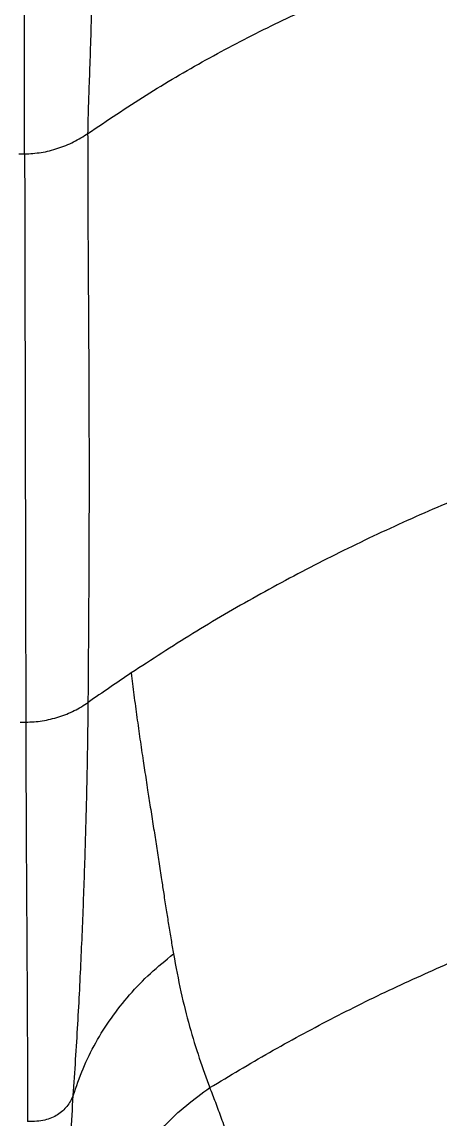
# Model space of a CAD drawing. Extents: x 939 to 1039, y 781 to 934.
# Drawn here: x 954 to 957.61, y 868.52 to 877.99 of the extents above; entities that cross this region are included whole.
import ezdxf

# ---------------------------------------------------------------- set-up
doc = ezdxf.new("R2010")
doc.units = 0
doc.header["$MEASUREMENT"] = 0
doc.layers.add('1', color=4, linetype='Continuous')

# ---------------------------------------------------------------- blocks, each defined once
blk = doc.blocks.new('Envoy')
at = {"layer": '1', "color": 3, "linetype": 'Continuous', "lineweight": 25}
for p, q in [((15.3188, 77.6805), (15.3688, 77.6805)), ((15.3288, 72.7735), (15.3788, 72.7735))]:
    blk.add_line(p, q, dxfattribs=at)
for points, knots in [([(15.9163, 77.8573), (15.9174, 77.9155), (15.9197, 78.0316), (15.9275, 78.2558), (15.937, 78.5151), (15.9464, 78.8135), (15.9539, 79.1503), (15.9587, 79.5257), (15.9611, 79.9376), (15.9621, 80.3823), (15.9624, 80.8547), (15.9623, 81.3503), (15.962, 81.8651), (15.9616, 82.3957), (15.9611, 82.9384), (15.9607, 83.49), (15.9602, 84.0474), (15.9599, 84.4209), (15.9598, 84.6076)], [0, 0, 0, 0, 0.062739, 0.125092, 0.187473, 0.249865, 0.312284, 0.374717, 0.437172, 0.499671, 0.562224, 0.624747, 0.687268, 0.749801, 0.812344, 0.874894, 0.937446, 1, 1, 1, 1]), ([(15.3688, 77.6805), (15.3686, 77.7392), (15.3684, 77.8562), (15.368, 78.0873), (15.3676, 78.3572), (15.367, 78.6687), (15.3665, 79.0183), (15.3659, 79.4036), (15.3653, 79.8215), (15.3646, 80.269), (15.364, 80.7424), (15.3633, 81.2383), (15.3627, 81.7532), (15.3621, 82.2839), (15.3615, 82.8271), (15.3609, 83.3797), (15.3603, 83.9385), (15.36, 84.313), (15.3598, 84.5003)], [0, 0, 0, 0, 0.062736, 0.125086, 0.187463, 0.249854, 0.312274, 0.37471, 0.437168, 0.49967, 0.562225, 0.624749, 0.68727, 0.749802, 0.812345, 0.874895, 0.937448, 1, 1, 1, 1]), ([(15.9163, 77.8573), (16.0824, 77.9692), (16.4147, 78.1931), (16.9329, 78.4963), (17.4621, 78.774), (18.002, 79.0227), (18.5518, 79.2463), (18.9268, 79.3719), (19.1149, 79.435)], [0, 0, 0, 0, 0.167812, 0.33573, 0.502895, 0.668597, 0.83375, 1, 1, 1, 1]), ([(15.3688, 77.6805), (15.4166, 77.6831), (15.5138, 77.6884), (15.6561, 77.7262), (15.7931, 77.7799), (15.8756, 77.8317), (15.9163, 77.8573)], [0, 0, 0, 0, 0.245953, 0.499505, 0.753467, 1, 1, 1, 1]), ([(15.9188, 72.9446), (15.9204, 73.1605), (15.9237, 73.5925), (15.9271, 74.2228), (15.9285, 74.8256), (15.9277, 75.3904), (15.9255, 75.911), (15.9225, 76.3857), (15.9198, 76.8167), (15.9179, 77.2058), (15.9167, 77.5576), (15.9164, 77.7577), (15.9163, 77.8573)], [0, 0, 0, 0, 0.100106, 0.200258, 0.300429, 0.400505, 0.50041, 0.600393, 0.700571, 0.800816, 0.900978, 1, 1, 1, 1]), ([(15.3688, 77.6805), (15.3689, 77.581), (15.3693, 77.3808), (15.37, 77.0301), (15.3708, 76.6431), (15.3716, 76.2153), (15.3726, 75.77), (15.3736, 75.313), (15.3745, 74.8522), (15.3756, 74.3619), (15.3767, 73.8473), (15.3779, 73.3157), (15.3785, 72.9542), (15.3788, 72.7735)], [0, 0, 0, 0, 0.099022, 0.199183, 0.299427, 0.399605, 0.499587, 0.582835, 0.666189, 0.749657, 0.83313, 0.916582, 1, 1, 1, 1]), ([(19.7203, 74.9421), (19.5191, 74.865), (19.1161, 74.7104), (18.5242, 74.4502), (17.9419, 74.169), (17.3733, 73.8653), (16.8203, 73.5438), (16.4659, 73.3133), (16.2898, 73.1988)], [0, 0, 0, 0, 0.1663265, 0.3331098, 0.5004808, 0.6683065, 0.8351583, 1, 1, 1, 1]), ([(16.2898, 73.1988), (16.2277, 73.1571), (16.1032, 73.0735), (15.9804, 72.9876), (15.9188, 72.9446)], [0, 0, 0, 0, 0.4980977, 1, 1, 1, 1]), ([(16.2898, 73.1988), (16.2975, 73.1356), (16.3132, 73.0066), (16.3387, 72.8159), (16.3655, 72.6259), (16.3879, 72.4747), (16.4056, 72.3578), (16.4184, 72.2737), (16.431, 72.1927), (16.4432, 72.1143), (16.4551, 72.038), (16.4677, 71.9575), (16.4844, 71.8509), (16.5047, 71.7203), (16.5284, 71.5667), (16.5502, 71.4241), (16.5716, 71.285), (16.5917, 71.156), (16.6129, 71.0234), (16.6337, 70.8967), (16.6479, 70.8133), (16.6548, 70.7726)], [0, 0, 0, 0, 0.069076, 0.141048, 0.210819, 0.281614, 0.3126, 0.345076, 0.379045, 0.40736, 0.437595, 0.469922, 0.504344, 0.567569, 0.632241, 0.700313, 0.754383, 0.81881, 0.877341, 0.940123, 1, 1, 1, 1]), ([(15.3788, 72.7735), (15.4267, 72.776), (15.5235, 72.7809), (15.6646, 72.8171), (15.7995, 72.8692), (15.8793, 72.9196), (15.9188, 72.9446)], [0, 0, 0, 0, 0.246946, 0.499621, 0.752615, 1, 1, 1, 1]), ([(15.7892, 69.5498), (15.8029, 69.7573), (15.8303, 70.1722), (15.8594, 70.7579), (15.8824, 71.3248), (15.8993, 71.8751), (15.9126, 72.4143), (15.9167, 72.7679), (15.9188, 72.9446)], [0, 0, 0, 0, 0.166911, 0.333862, 0.500605, 0.667373, 0.833853, 1, 1, 1, 1]), ([(15.3788, 72.7735), (15.3792, 72.5991), (15.3801, 72.2501), (15.3826, 71.7124), (15.3859, 71.1546), (15.3895, 70.5721), (15.3929, 69.9659), (15.3939, 69.5394), (15.3944, 69.3262)], [0, 0, 0, 0, 0.166614, 0.333426, 0.500335, 0.666957, 0.833553, 1, 1, 1, 1]), ([(15.7892, 69.5498), (15.8155, 69.6277), (15.868, 69.7835), (15.9798, 70.0074), (16.1143, 70.2211), (16.2729, 70.4215), (16.4517, 70.6081), (16.5871, 70.7177), (16.6548, 70.7726)], [0, 0, 0, 0, 0.166667, 0.333334, 0.5, 0.666666, 0.833334, 1, 1, 1, 1]), ([(16.6548, 70.7726), (16.6754, 70.6617), (16.7166, 70.4405), (16.7926, 70.1445), (16.8762, 69.8697), (16.9388, 69.7017), (16.97, 69.6179)], [0, 0, 0, 0, 0.251711, 0.50242, 0.751857, 1, 1, 1, 1]), ([(16.97, 69.6179), (17.1406, 69.7206), (17.4823, 69.9262), (18.011, 70.211), (18.5493, 70.4791), (18.917, 70.6411), (19.1004, 70.7219)], [0, 0, 0, 0, 0.2500709, 0.5009235, 0.7509625, 1, 1, 1, 1]), ([(15.7892, 69.5498), (15.7731, 69.5179), (15.7425, 69.4574), (15.6736, 69.3925), (15.6031, 69.3556), (15.5419, 69.3362), (15.4712, 69.3252), (15.4208, 69.3259), (15.3944, 69.3262)], [0, 0, 0, 0, 0.269829, 0.512881, 0.62842, 0.744475, 0.866328, 1, 1, 1, 1]), ([(15.7641, 68.8442), (15.7651, 68.9667), (15.7669, 69.2108), (15.7818, 69.4371), (15.7892, 69.5498)], [0, 0, 0, 0, 0.502122, 1, 1, 1, 1]), ([(15.9676, 67.9693), (15.9775, 68.0499), (15.9973, 68.2109), (16.0626, 68.4476), (16.1532, 68.6772), (16.2705, 68.8965), (16.4122, 69.1032), (16.5773, 69.2941), (16.7622, 69.4688), (16.9007, 69.5682), (16.97, 69.6179)], [0, 0, 0, 0, 0.125, 0.25, 0.375, 0.500001, 0.625, 0.75, 0.875, 1, 1, 1, 1]), ([(17.5932, 60.256), (17.5867, 60.3838), (17.5735, 60.6428), (17.5479, 61.0409), (17.5193, 61.454), (17.4891, 61.8825), (17.4597, 62.3264), (17.4333, 62.785), (17.4115, 63.2571), (17.3951, 63.7406), (17.3842, 64.2325), (17.3783, 64.7299), (17.3772, 65.2297), (17.3797, 65.6871), (17.3823, 66.0994), (17.3829, 66.4657), (17.3803, 66.8222), (17.3737, 67.1652), (17.3622, 67.4909), (17.3455, 67.7963), (17.3235, 68.079), (17.2948, 68.3493), (17.2593, 68.6015), (17.2169, 68.8315), (17.1705, 69.0302), (17.1215, 69.2022), (17.071, 69.3531), (17.0202, 69.4887), (16.9866, 69.5753), (16.97, 69.6179)], [0, 0, 0, 0, 0.036577, 0.074135, 0.112397, 0.15131, 0.190818, 0.230883, 0.271472, 0.312572, 0.354076, 0.395896, 0.438111, 0.480815, 0.513262, 0.546034, 0.579011, 0.612088, 0.645245, 0.678475, 0.711757, 0.745063, 0.783061, 0.820819, 0.858194, 0.894945, 0.930938, 0.966068, 1, 1, 1, 1])]:
    blk.add_open_spline(points, degree=3, knots=knots, dxfattribs=at)

msp = doc.modelspace()

# ---------------------------------------------------------------- block references
at = {"layer": '1'}
msp.add_blockref('Envoy', (938.6538, 799.1744), dxfattribs=at)

doc.saveas('drawing.dxf')
